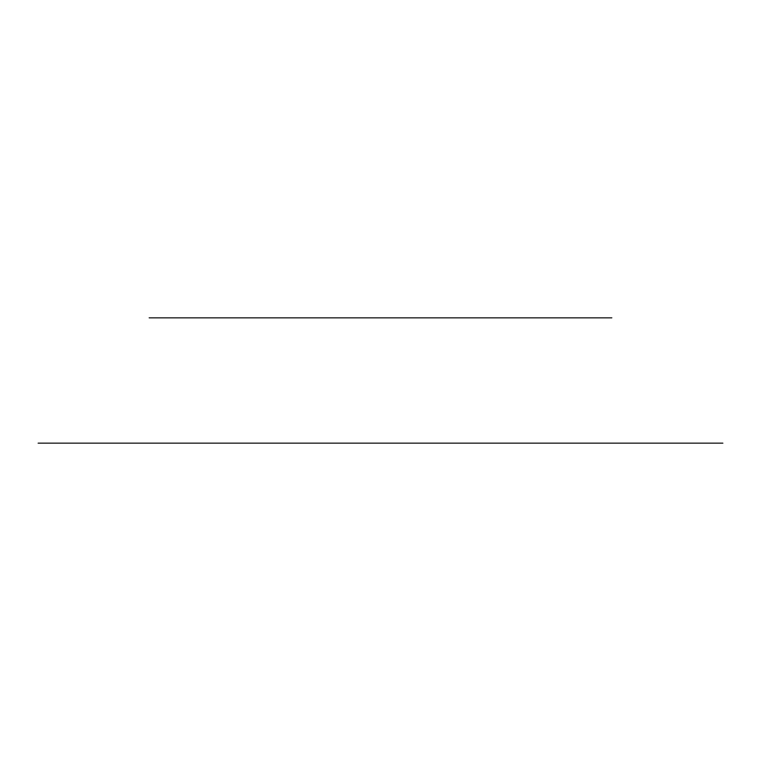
<?xml version="1.0" encoding="UTF-8"?>
<svg xmlns="http://www.w3.org/2000/svg" width="761" height="761" viewBox="0 0 761 761"><rect width="100%" height="100%" fill="white"/><g stroke="black" fill="none" stroke-linecap="round" stroke-linejoin="round"><path stroke-width="1.14" d="M149.08 317.86L611.911 317.86M38.05 443.14L722.95 443.14"/></g></svg>
